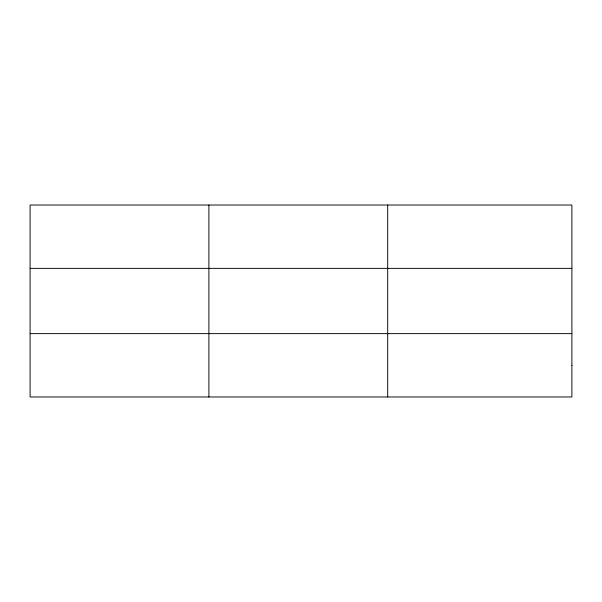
<?xml version="1.0" encoding="UTF-8"?>
<svg xmlns="http://www.w3.org/2000/svg" width="602" height="602" viewBox="0 0 602 602"><rect width="100%" height="100%" fill="white"/><g stroke="black" fill="none" stroke-linecap="round" stroke-linejoin="round"><path stroke-width="0.9" d="M208.894 205.026L208.894 396.974M387.688 205.026L387.688 396.974M30.1 268.372L571.9 268.372M30.1 333.628L571.9 333.628M571.9 365.301L571.9 396.974L30.1 396.974L30.1 205.026L571.9 205.026L571.9 365.301"/></g></svg>
